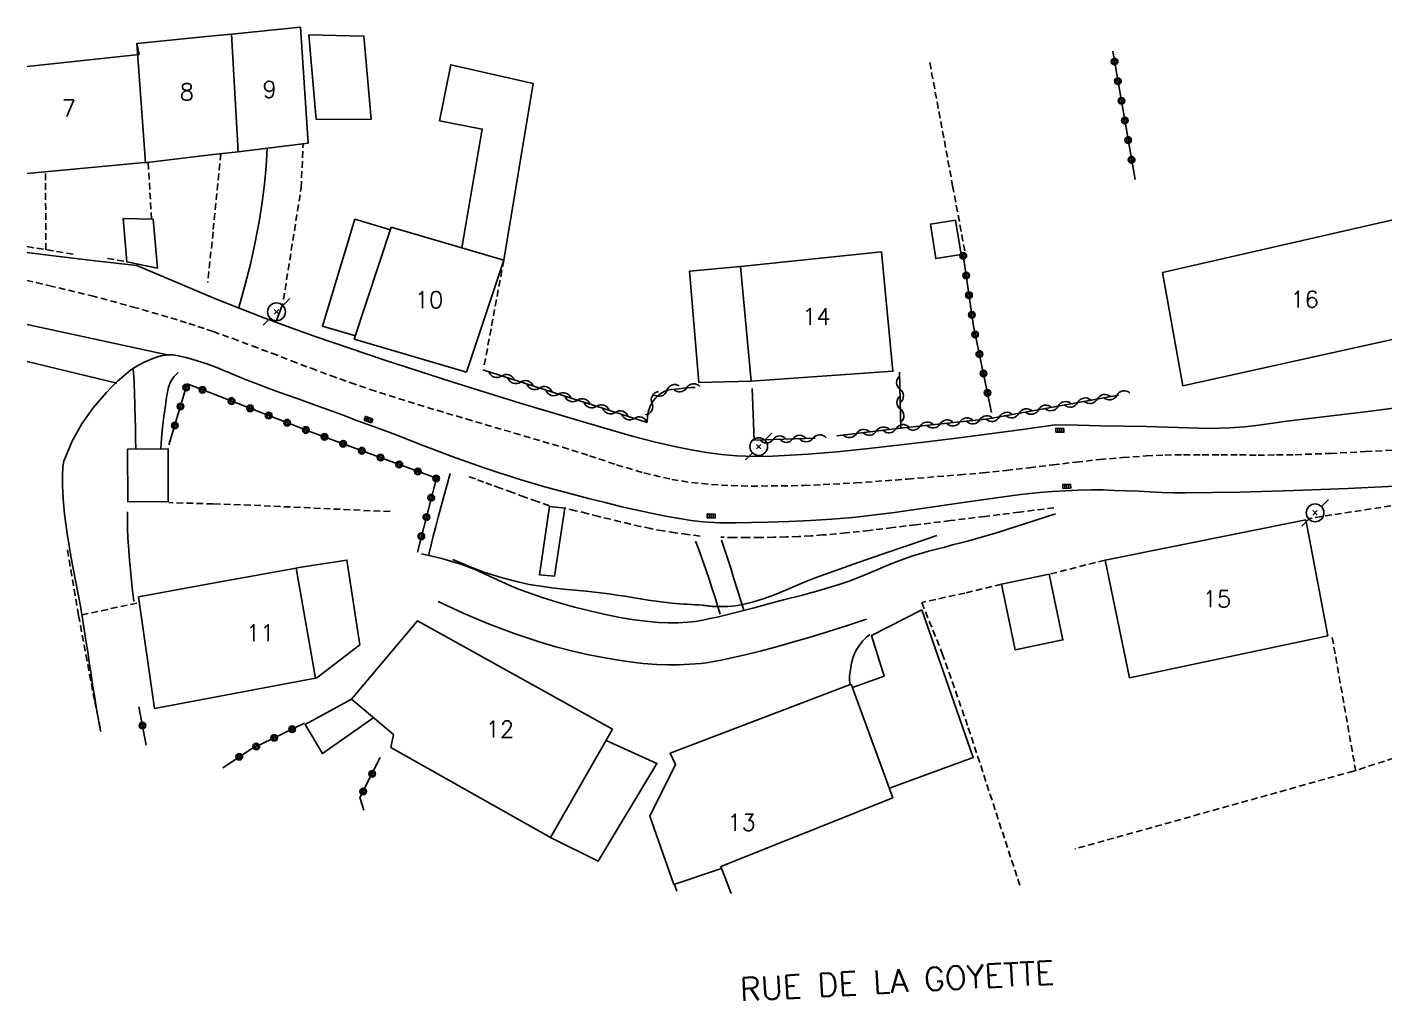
# Model space of a CAD drawing. Header units: millimetres. Extents: x 174000 to 175000, y 130000 to 130858.
# Drawn here: x 174000 to 174102.3, y 130194.9 to 130268.2 of the extents above; entities that cross this region are included whole.
import ezdxf
from ezdxf.enums import TextEntityAlignment as Align

# ---------------------------------------------------------------- set-up
doc = ezdxf.new("R2010")
doc.units = ezdxf.units.MM
doc.linetypes.add('DASHED', pattern=[0.75, 0.5, -0.25])
doc.layers.get('0').update_dxf_attribs({"linetype": 'CONTINUOUS'})
for name, color, linetype in [('W0001', 6, 'DASHED'), ('W0014', 7, 'CONTINUOUS'), ('W0017', 7, 'CONTINUOUS'), ('W0020', 2, 'CONTINUOUS'), ('W0101', 7, 'CONTINUOUS'), ('W0104', 1, 'CONTINUOUS'), ('W0105', 7, 'CONTINUOUS'), ('W0112', 1, 'DASHED'), ('W0211', 2, 'CONTINUOUS'), ('W0310', 3, 'CONTINUOUS'), ('W0322', 7, 'CONTINUOUS'), ('W0323', 7, 'CONTINUOUS'), ('W0401', 7, 'CONTINUOUS'), ('W0473', 7, 'CONTINUOUS'), ('W0989', 7, 'CONTINUOUS'), ('W0991', 7, 'CONTINUOUS'), ('W1102', 7, 'CONTINUOUS')]:
    doc.layers.add(name, color=color, linetype=linetype)
doc.styles.get("Standard").update_dxf_attribs({"font": 'romans.shx', "width": 0.85})

# ---------------------------------------------------------------- blocks, each defined once
blk = doc.blocks.new('T473')
for p, q in [((-0.166667, 0.166667), (0.166667, -0.166667)), ((-0.166667, -0.166667), (0.166667, 0.166667)), ((0.500001, 0.500001), (1.000002, 1.000002)), ((-1.000002, -1.000002), (-0.500001, -0.500001))]:
    blk.add_line(p, q)
blk.add_ellipse((0, 0), major_axis=(0.471405, 0.471405), ratio=1, start_param=5.4977871438, end_param=11.780972451)
blk = doc.blocks.new('T401')
for p, q in [((-0.3, 0.3), (0, 0.3)), ((-0.3, -0.25), (-0.3, 0.3)), ((-0.3, 0.15), (0, 0.15)), ((-0.3, 0), (0, 0)), ((0, 0.3), (0, -0.25)), ((-0.3, -0.15), (0, -0.15)), ((-0.3, -0.25), (-0.3, -0.3)), ((-0.3, -0.3), (0, -0.3)), ((0, -0.3), (0, -0.25))]:
    blk.add_line(p, q)
blk = doc.blocks.new('t310o')
at = {"color": 0, "linetype": 'Continuous'}
for centre, start, end in [((-0.5, 0.38), 216.8699, 323.1304), ((0.5, -0.37), 36.8699, 143.1303)]:
    blk.add_arc(centre, 0.625, start, end, dxfattribs=at)
blk = doc.blocks.new('t323o')
at = {"color": 0, "linetype": 'Continuous'}
for radius in [0.25, 0.15]:
    blk.add_circle((0, 0), radius, dxfattribs=at)
blk = doc.blocks.new('t322o')
at = {"color": 0, "linetype": 'Continuous'}
for radius in [0.25, 0.15]:
    blk.add_circle((0, 0), radius, dxfattribs=at)

msp = doc.modelspace()

# ---------------------------------------------------------------- linework, layer by layer
at = {"layer": 'W0001'}
for points in [[(174014, 130245.28), (174013.33, 130245.51), (174012.66, 130245.74), (174011.99, 130245.95), (174011.31, 130246.17), (174008.2, 130247.08), (174005.06, 130247.92), (174001.9, 130248.69), (174000, 130249.13)], [(174014, 130245.28), (174015.48, 130244.75), (174016.96, 130244.21), (174018.43, 130243.65), (174019.9, 130243.08), (174021.38, 130242.52), (174022.85, 130241.97), (174024.33, 130241.44), (174025.83, 130240.93), (174029.43, 130239.78), (174033.06, 130238.7), (174036.69, 130237.64), (174040.32, 130236.57), (174042.36, 130235.93), (174044.4, 130235.25), (174046.46, 130234.63), (174048.55, 130234.15), (174050.04, 130233.91), (174051.54, 130233.77), (174053.04, 130233.68), (174054.54, 130233.64), (174058.47, 130233.68), (174062.39, 130233.88), (174066.31, 130234.17), (174070.22, 130234.49), (174071.98, 130234.64), (174073.74, 130234.83), (174075.49, 130235.03), (174077.25, 130235.24), (174079.01, 130235.45), (174080.77, 130235.64), (174082.53, 130235.8), (174084.29, 130235.92), (174085.7, 130235.98), (174087.1, 130236), (174088.5, 130236.01), (174089.9, 130236), (174091.31, 130235.99), (174092.71, 130235.98), (174094.11, 130235.99), (174095.51, 130236.01), (174098.16, 130236.11), (174100.81, 130236.24), (174103.45, 130236.38)]]:
    msp.add_lwpolyline(points, dxfattribs=at)
at = {"layer": 'W0014'}
for points in [[(174008.26, 130250.26), (174005.12, 130250.6), (174001.99, 130250.98), (174000, 130251.24)], [(174014, 130247.83), (174008.26, 130250.26)], [(174077.44, 130238.27), (174074.96, 130237.91), (174072.49, 130237.58), (174070.01, 130237.26), (174067.53, 130236.96), (174065.36, 130236.7), (174063.18, 130236.45), (174061.01, 130236.23), (174058.83, 130236.06), (174057.49, 130235.98), (174056.14, 130235.9), (174054.8, 130235.88), (174053.45, 130235.92), (174052.3, 130236.02), (174051.16, 130236.17), (174050.02, 130236.37), (174048.89, 130236.59), (174047.23, 130236.98), (174045.58, 130237.41), (174043.94, 130237.88), (174042.3, 130238.36), (174037.14, 130239.9), (174031.99, 130241.49), (174026.86, 130243.15), (174021.76, 130244.88), (174019.81, 130245.58), (174017.89, 130246.3), (174015.96, 130247.05), (174014.05, 130247.81), (174014.04, 130247.82), (174014.03, 130247.82), (174014.01, 130247.83), (174014, 130247.83)], [(174005.96, 130240.66), (174006.37, 130241.12), (174006.81, 130241.55), (174007.27, 130241.96), (174007.75, 130242.34), (174008, 130242.52), (174008.27, 130242.68), (174008.54, 130242.83), (174008.82, 130242.97), (174009.23, 130243.15), (174009.66, 130243.32), (174010.1, 130243.45), (174010.56, 130243.52), (174011.03, 130243.52), (174011.5, 130243.44), (174011.96, 130243.33), (174012.4, 130243.21), (174012.81, 130243.09), (174013.21, 130242.96), (174013.61, 130242.83), (174014, 130242.68)], [(174014, 130242.68), (174014.4, 130242.52), (174014.8, 130242.36), (174015.19, 130242.2), (174015.59, 130242.03), (174015.98, 130241.87), (174016.38, 130241.7), (174016.78, 130241.54), (174017.18, 130241.39), (174018.28, 130240.98), (174019.38, 130240.58), (174020.48, 130240.18), (174021.58, 130239.78), (174022.69, 130239.38), (174023.79, 130238.98), (174024.89, 130238.57), (174026, 130238.17), (174027.19, 130237.72), (174028.38, 130237.27), (174029.56, 130236.81), (174030.75, 130236.36), (174031.94, 130235.91), (174033.14, 130235.46), (174034.34, 130235.04), (174035.54, 130234.63), (174037.21, 130234.11), (174038.9, 130233.62), (174040.59, 130233.16), (174042.28, 130232.72), (174043.54, 130232.4), (174044.8, 130232.09), (174046.07, 130231.8), (174047.34, 130231.53), (174048.23, 130231.36), (174049.13, 130231.19), (174050.02, 130231.05), (174050.93, 130230.95), (174052.14, 130230.88), (174053.35, 130230.87), (174054.56, 130230.89), (174055.77, 130230.92), (174057.38, 130230.98), (174058.99, 130231.05), (174060.59, 130231.15), (174062.2, 130231.29), (174063.24, 130231.4), (174064.28, 130231.52), (174065.32, 130231.66), (174066.36, 130231.81), (174067.39, 130231.96), (174068.43, 130232.11), (174069.47, 130232.26), (174070.51, 130232.4), (174071.94, 130232.6), (174073.37, 130232.81), (174074.81, 130233), (174076.25, 130233.15), (174077.22, 130233.23), (174078.2, 130233.29), (174079.17, 130233.33), (174080.15, 130233.35), (174081.04, 130233.35), (174081.93, 130233.32), (174082.81, 130233.29), (174083.7, 130233.25), (174084.59, 130233.2), (174085.47, 130233.16), (174086.36, 130233.14), (174087.25, 130233.13), (174091.33, 130233.18), (174095.41, 130233.3), (174099.48, 130233.47), (174103.56, 130233.66)], [(174103.29, 130239.57), (174101.19, 130239.3), (174099.09, 130239.04), (174096.98, 130238.79), (174094.88, 130238.53), (174093.82, 130238.39), (174092.76, 130238.24), (174091.69, 130238.11), (174090.62, 130238.02), (174089.04, 130237.99), (174087.46, 130238.02), (174085.89, 130238.08), (174084.32, 130238.12), (174082.6, 130238.15), (174080.88, 130238.19), (174079.16, 130238.23), (174077.44, 130238.27)]]:
    msp.add_lwpolyline(points, dxfattribs=at)
at = {"layer": 'W0017'}
for points in [[(174015.94, 130247.09), (174016.4, 130248.73), (174016.82, 130250.37), (174017.18, 130252.03), (174017.49, 130253.7), (174017.7, 130255.04), (174017.87, 130256.39), (174018, 130257.74), (174018.09, 130259.1)], [(174019.26, 130247.4), (174018.75, 130246.03)], [(174008.19, 130236.43), (174008.17, 130237.23), (174008.15, 130238.02), (174008.13, 130238.81), (174008.11, 130239.6), (174008.1, 130240), (174008.09, 130240.4), (174008.08, 130240.8), (174008.07, 130241.2), (174008.05, 130241.52), (174008.03, 130241.84), (174008.01, 130242.16), (174007.99, 130242.48)], [(174010.06, 130236.45), (174010.11, 130237.26), (174010.19, 130238.08), (174010.29, 130238.89), (174010.42, 130239.7), (174010.48, 130240.16), (174010.55, 130240.63), (174010.65, 130241.09), (174010.83, 130241.54), (174010.94, 130241.73), (174011.07, 130241.9), (174011.22, 130242.05), (174011.38, 130242.19)], [(174054.76, 130237.1), (174054.61, 130241)], [(174005.53, 130215.17), (174005.21, 130217.02), (174005.07, 130217.85), (174004.93, 130218.68), (174004.81, 130219.51), (174004.68, 130220.35), (174004.56, 130221.18), (174004.43, 130222.01), (174004.3, 130222.85), (174004.16, 130223.68), (174004.01, 130224.59), (174003.84, 130225.5), (174003.67, 130226.41), (174003.49, 130227.32), (174003.32, 130228.23), (174003.16, 130229.14), (174003.01, 130230.06), (174002.88, 130230.97), (174002.81, 130231.54), (174002.76, 130232.11), (174002.72, 130232.68), (174002.69, 130233.25), (174002.67, 130233.58), (174002.66, 130233.9), (174002.65, 130234.23), (174002.66, 130234.56), (174002.67, 130234.7), (174002.68, 130234.83), (174002.68, 130234.97), (174002.69, 130235.11), (174002.71, 130235.24), (174002.73, 130235.38), (174002.77, 130235.52), (174002.81, 130235.65), (174003.39, 130237.02), (174004.11, 130238.33), (174004.97, 130239.55), (174005.96, 130240.66)], [(174031.86, 130234.58), (174031.63, 130233.77), (174031.4, 130232.95), (174031.18, 130232.13), (174030.96, 130231.31), (174030.77, 130230.59), (174030.59, 130229.86), (174030.41, 130229.13), (174030.24, 130228.4)], [(174029.7, 130228.53), (174030.47, 130228.37), (174031.23, 130228.18), (174031.99, 130227.97), (174032.73, 130227.73), (174033.35, 130227.5), (174033.96, 130227.25), (174034.56, 130226.98), (174035.16, 130226.71), (174035.76, 130226.43), (174036.36, 130226.16), (174036.96, 130225.9), (174037.58, 130225.67), (174038.79, 130225.25), (174040, 130224.87), (174041.23, 130224.52), (174042.47, 130224.21), (174043.55, 130223.97), (174044.64, 130223.75), (174045.73, 130223.57), (174046.83, 130223.44), (174047.56, 130223.38), (174048.3, 130223.35), (174049.03, 130223.35), (174049.77, 130223.39), (174050.32, 130223.45), (174050.88, 130223.55), (174051.42, 130223.66), (174051.97, 130223.78), (174052.87, 130223.99), (174053.77, 130224.22), (174054.66, 130224.46), (174055.56, 130224.7), (174056.98, 130225.07), (174058.4, 130225.43), (174059.82, 130225.82), (174061.23, 130226.25), (174061.92, 130226.49), (174062.61, 130226.75), (174063.29, 130227.03), (174063.96, 130227.31), (174064.64, 130227.6), (174065.32, 130227.88), (174066.01, 130228.14), (174066.7, 130228.38), (174067.3, 130228.57), (174067.9, 130228.74), (174068.5, 130228.9), (174069.11, 130229.05), (174069.71, 130229.21), (174070.32, 130229.36), (174070.92, 130229.52), (174071.52, 130229.69), (174073.02, 130230.13), (174074.5, 130230.59), (174075.98, 130231.07), (174077.46, 130231.55)], [(174052.19, 130223.99), (174051.99, 130224.66), (174051.79, 130225.32), (174051.58, 130225.98), (174051.36, 130226.64), (174051.12, 130227.35), (174050.87, 130228.07), (174050.61, 130228.78), (174050.35, 130229.49)], [(174052.31, 130229.57), (174052.48, 130229.04), (174052.65, 130228.51), (174052.82, 130227.99), (174052.99, 130227.46), (174053.24, 130226.67), (174053.49, 130225.87), (174053.74, 130225.08), (174053.98, 130224.29)], [(174030.96, 130224.94), (174032.84, 130224.08), (174034.75, 130223.28), (174036.69, 130222.55), (174038.64, 130221.89), (174039.82, 130221.54), (174041, 130221.23), (174042.19, 130220.96), (174043.39, 130220.72), (174044.39, 130220.55), (174045.4, 130220.4), (174046.4, 130220.29), (174047.42, 130220.21), (174048.25, 130220.19), (174049.09, 130220.19), (174049.92, 130220.22), (174050.76, 130220.29), (174051.31, 130220.36), (174051.86, 130220.45), (174052.4, 130220.56), (174052.94, 130220.68), (174054.08, 130220.94), (174055.21, 130221.22), (174056.34, 130221.52), (174057.47, 130221.84), (174058.91, 130222.25), (174060.35, 130222.69), (174061.79, 130223.14), (174063.21, 130223.61)]]:
    msp.add_lwpolyline(points, dxfattribs=at)
at = {"layer": 'W0020'}
for points in [[(174000, 130245.81), (174010.68, 130243.5)], [(174006.75, 130241.4), (174000, 130243.04)]]:
    msp.add_lwpolyline(points, dxfattribs=at)
at = {"layer": 'W0101'}
for points in [[(174014, 130267.55), (174015.38, 130267.69)], [(174015.38, 130267.69), (174020.59, 130268.21), (174021.17, 130259.47)], [(174008.43, 130266.16), (174008.26, 130266.98), (174014, 130267.55)], [(174008.26, 130266.98), (174008.92, 130258)], [(174000, 130265.26), (174008.43, 130266.16)], [(174021.17, 130259.47), (174015.9, 130258.83)], [(174014, 130258.61), (174008.84, 130257.99)], [(174015.9, 130258.83), (174014, 130258.61)], [(174008.84, 130257.99), (174008.84, 130258.01), (174000, 130257.19)], [(174106.55, 130247.78), (174106.9, 130245.59), (174087.04, 130241.2), (174085.52, 130249.73), (174105.17, 130254.22)], [(174024.64, 130244.71), (174027.43, 130253.14), (174035.91, 130250.67), (174033.1, 130242.22)], [(174054.54, 130241.55), (174065.21, 130242.3), (174064.36, 130251.28), (174053.73, 130250.19)], [(174053.73, 130250.19), (174054.54, 130241.55)], [(174024.64, 130244.71), (174033.1, 130242.22)], [(174013.99, 130226.32), (174020.27, 130227.47)], [(174020.27, 130227.47), (174021.73, 130219.18)], [(174008.38, 130225.29), (174013.99, 130226.32)], [(174009.59, 130216.88), (174008.38, 130225.29)], [(174013.99, 130217.72), (174021.73, 130219.18)], [(174062.07, 130218.73), (174048.43, 130213.52), (174048.84, 130212.66), (174046.9, 130208.77), (174048.72, 130203.64), (174048.75, 130203.63), (174048.94, 130203.12)], [(174053.02, 130202.96), (174052.24, 130204.99), (174065.2, 130210.16), (174062.07, 130218.73)], [(174009.59, 130216.88), (174013.99, 130217.72)]]:
    msp.add_lwpolyline(points, dxfattribs=at)
for points in [[(174096.31, 130231.09), (174081.19, 130228.07), (174083.03, 130219.2), (174097.96, 130222.37)], [(174044.1, 130215.34), (174029.39, 130223.49), (174024.44, 130217.6), (174027.59, 130214.93), (174027.38, 130213.96), (174039.42, 130207.18)]]:
    msp.add_lwpolyline(points, close=True, dxfattribs=at)
at = {"layer": 'W0104'}
for points in [[(174021.76, 130261.26), (174021.22, 130267.63), (174025.37, 130267.54), (174025.9, 130261.28)], [(174009.83, 130250.07), (174007.51, 130250.53), (174007.22, 130253.8), (174009.49, 130253.75)], [(174069.92, 130253.68), (174070.34, 130251.08), (174068.44, 130250.78), (174068.03, 130253.38), (174069.92, 130253.68)], [(174010.63, 130232.48), (174010.61, 130236.45), (174007.56, 130236.43), (174007.58, 130232.46), (174010.63, 130232.48)], [(174076.98, 130227), (174073.39, 130226.25), (174074.42, 130221.31), (174078.01, 130222.06), (174076.98, 130227)]]:
    msp.add_lwpolyline(points, close=True, dxfattribs=at)
for points in [[(174032.75, 130251.59), (174034.28, 130260.53), (174031.06, 130261.16), (174031.91, 130265.38), (174038.11, 130263.97), (174035.91, 130250.67)], [(174022.24, 130245.68), (174024.69, 130253.75), (174027.36, 130252.95)], [(174053.73, 130250.19), (174049.88, 130249.83), (174050.59, 130241.45)], [(174022.24, 130245.68), (174024.72, 130244.95)], [(174050.59, 130241.45), (174054.54, 130241.55)], [(174020.47, 130227.51), (174020.46, 130227.51), (174024.08, 130228.07), (174025.05, 130221.69), (174021.83, 130219.2), (174021.82, 130219.2)], [(174020.27, 130227.47), (174020.47, 130227.51)], [(174062.17, 130218.46), (174064.55, 130219.32), (174063.6, 130222.4), (174067.38, 130224.31), (174071.26, 130213.21), (174064.94, 130210.89)], [(174021.73, 130219.18), (174021.83, 130219.2)], [(174024.44, 130217.6), (174020.93, 130215.68), (174022.24, 130213.5), (174026.1, 130216.2)], [(174043.6, 130214.49), (174047.44, 130212.75), (174043.01, 130205.39), (174039.42, 130207.18)], [(174048.72, 130203.64), (174052.3, 130204.84)]]:
    msp.add_lwpolyline(points, dxfattribs=at)
at = {"layer": 'W0105'}
msp.add_lwpolyline([(174039.35, 130232.11), (174038.6, 130226.95), (174039.71, 130226.85), (174040.49, 130231.97)], close=True, dxfattribs=at)
at = {"layer": 'W0112'}
for points in [[(174067.99, 130265.54), (174069.71, 130256.27), (174070.65, 130251.21)], [(174019.31, 130247.69), (174020.64, 130256.12), (174020.79, 130259.42)], [(174014.6, 130258.68), (174014, 130252.79)], [(174009.37, 130253.75), (174009.11, 130258.02)], [(174001.4, 130251.45), (174001.39, 130257.32)], [(174014, 130252.79), (174013.61, 130248.98)], [(174000, 130251.68), (174003.49, 130251.11)], [(174006.05, 130250.79), (174007.51, 130250.55)], [(174035.9, 130250.64), (174034.4, 130242.6)], [(174039.35, 130232.16), (174038.42, 130232.49), (174037.49, 130232.82), (174036.56, 130233.16), (174035.64, 130233.49), (174035.01, 130233.72), (174034.39, 130233.95), (174033.77, 130234.18), (174033.14, 130234.41)], [(174014, 130232.3), (174010.66, 130232.4)], [(174027.33, 130231.72), (174016.81, 130232.21), (174014, 130232.3)], [(174050.69, 130229.88), (174049.76, 130230), (174048.83, 130230.13), (174047.9, 130230.27), (174046.98, 130230.44), (174046.21, 130230.6), (174045.45, 130230.77), (174044.69, 130230.96), (174043.93, 130231.14), (174043.05, 130231.35), (174042.18, 130231.57), (174041.31, 130231.79), (174040.44, 130232.01)], [(174077.34, 130232.01), (174074.74, 130231.68), (174072.14, 130231.36), (174069.54, 130231.04), (174066.94, 130230.73), (174065.2, 130230.52), (174063.45, 130230.31), (174061.7, 130230.11), (174059.94, 130229.96), (174059.02, 130229.89), (174058.09, 130229.84), (174057.16, 130229.81), (174056.23, 130229.79), (174055.24, 130229.77), (174054.25, 130229.76), (174053.25, 130229.77), (174052.26, 130229.79)], [(174108.26, 130224.43), (174107.75, 130225.62), (174107.07, 130225.45), (174104.19, 130232.38), (174096.46, 130231.19)], [(174003.87, 130223.9), (174003.03, 130228.86)], [(174081.19, 130228.07), (174076.98, 130227)], [(174073.39, 130226.25), (174070.63, 130225.59), (174067.38, 130224.87)], [(174008.27, 130224.82), (174003.87, 130223.9), (174005.09, 130217.4), (174005.56, 130215.16)], [(174067.38, 130224.87), (174068.93, 130221.04), (174070.89, 130215.44), (174074.77, 130203.57)], [(174063.48, 130222.47), (174063.19, 130222.23), (174062.93, 130221.96), (174062.69, 130221.67), (174062.49, 130221.35), (174062.32, 130221.03), (174062.19, 130220.68), (174062.1, 130220.33), (174062.03, 130219.97), (174061.98, 130219.66), (174061.95, 130219.34), (174061.95, 130219.02), (174061.98, 130218.7)], [(174098.3, 130222.25), (174100.07, 130212.17)], [(174112.23, 130216.12), (174099.9, 130212.17), (174078.91, 130206.31)]]:
    msp.add_lwpolyline(points, dxfattribs=at)
at = {"layer": 'W0211'}
for points in [[(174008.04, 130224.94), (174007.91, 130225.98), (174007.8, 130227.03), (174007.7, 130228.08), (174007.63, 130229.13), (174007.59, 130229.77), (174007.57, 130230.41), (174007.56, 130231.06), (174007.56, 130231.7)], [(174032.05, 130228.11), (174033.25, 130227.6), (174034.47, 130227.14), (174035.71, 130226.75), (174036.97, 130226.42), (174037.82, 130226.24), (174038.68, 130226.1), (174039.53, 130225.98), (174040.39, 130225.89), (174041.25, 130225.81), (174042.11, 130225.72), (174042.97, 130225.63), (174043.83, 130225.52), (174044.42, 130225.43), (174045.01, 130225.34), (174045.6, 130225.25), (174046.19, 130225.15), (174046.78, 130225.06), (174047.37, 130224.97), (174047.96, 130224.89), (174048.55, 130224.82), (174048.84, 130224.79), (174049.13, 130224.77), (174049.43, 130224.75), (174049.72, 130224.74), (174050.01, 130224.73), (174050.3, 130224.71), (174050.59, 130224.7), (174050.88, 130224.67), (174050.98, 130224.66), (174051.09, 130224.65), (174051.19, 130224.63), (174051.29, 130224.62), (174051.39, 130224.6), (174051.5, 130224.59), (174051.6, 130224.58), (174051.7, 130224.58), (174052.26, 130224.57), (174052.81, 130224.58), (174053.36, 130224.63), (174053.91, 130224.72), (174054.72, 130224.92), (174055.51, 130225.17), (174056.3, 130225.46), (174057.07, 130225.77), (174057.83, 130226.1), (174058.59, 130226.42), (174059.36, 130226.73), (174060.14, 130227.02), (174062.23, 130227.76), (174064.32, 130228.49), (174066.42, 130229.2), (174068.52, 130229.91)]]:
    msp.add_lwpolyline(points, dxfattribs=at)
at = {"layer": 'W0310'}
for points in [[(174034.31, 130242.39), (174046.69, 130238.44)], [(174065.71, 130242.22), (174065.81, 130237.95)], [(174046.69, 130238.46), (174046.72, 130238.89), (174046.81, 130239.31), (174046.96, 130239.71), (174047.17, 130240.08), (174047.34, 130240.29), (174047.53, 130240.48), (174047.74, 130240.63), (174047.97, 130240.76), (174048.25, 130240.86), (174048.54, 130240.92), (174048.83, 130240.95), (174049.11, 130240.98), (174049.41, 130241.02), (174049.72, 130241.04), (174050.02, 130241.07), (174050.32, 130241.08)], [(174065.78, 130238), (174072.4, 130238.7), (174082.21, 130240.5)], [(174060.98, 130237.42), (174065.78, 130238)], [(174054.68, 130237.1), (174059.36, 130237.25)]]:
    msp.add_lwpolyline(points, dxfattribs=at)
at = {"layer": 'W0322'}
msp.add_lwpolyline([(174008.97, 130214.14), (174008.4, 130217.02)], dxfattribs=at)
at = {"layer": 'W0323'}
for points in [[(174081.77, 130266.4), (174083.45, 130256.75)], [(174070.48, 130251.21), (174071.28, 130245.68), (174072.64, 130239.19)], [(174014, 130240.59), (174012.06, 130241.34), (174010.68, 130236.76)], [(174029.39, 130228.67), (174030.82, 130234.24), (174021.42, 130237.71), (174014, 130240.59)], [(174014.73, 130212.42), (174016.89, 130213.84), (174020.88, 130215.78)], [(174025.37, 130209.24), (174025.07, 130210.18), (174026.6, 130213.19)]]:
    msp.add_lwpolyline(points, dxfattribs=at)
at = {"layer": 'W1102'}
msp.add_lwpolyline([(174015.9, 130258.83), (174015.38, 130267.69)], dxfattribs=at)

# ---------------------------------------------------------------- block references
at = {"layer": 'W0310'}
for p, rotation in [((174035.74, 130241.93), 342.3082329105815), ((174037.16, 130241.47), 342.3082329105815), ((174038.59, 130241.02), 342.3082329105815), ((174040.02, 130240.56), 342.3082329105815), ((174048.18, 130240.84), 19.95712445940957), ((174049.67, 130241.04), 5.357234437680469), ((174065.74, 130240.95), 271.3019450421013), ((174041.45, 130240.11), 342.3082329105815), ((174042.88, 130239.65), 342.3082329105815), ((174047.07, 130239.89), 60.97982458202189), ((174065.77, 130239.45), 271.3019450421013), ((174077.66, 130239.66), 10.3546340583165), ((174079.13, 130239.93), 10.3546340583165), ((174080.61, 130240.2), 10.3546340583165), ((174082.08, 130240.47), 10.3546340583165), ((174044.31, 130239.19), 342.3082329105815), ((174045.74, 130238.74), 342.3082329105815), ((174071.75, 130238.63), 6.063624144933224), ((174073.23, 130238.85), 10.3546340583165), ((174074.71, 130239.12), 10.3546340583165), ((174076.18, 130239.39), 10.3546340583165), ((174062.47, 130237.6), 6.911234252159746), ((174063.96, 130237.78), 6.911234252159746), ((174065.45, 130237.96), 6.911234252159746), ((174067.27, 130238.16), 6.063624144933224), ((174068.76, 130238.32), 6.063624144933224), ((174070.26, 130238.47), 6.063624144933224), ((174056.18, 130237.15), 1.780644032007878), ((174057.68, 130237.2), 1.780644032007878), ((174059.18, 130237.24), 1.780644032007878)]:
    msp.add_blockref('t310o', p, dxfattribs=dict(at, rotation=rotation))
at = {"layer": 'W0322', "rotation": 101.164884018811}
msp.add_blockref('t322o', (174008.68, 130215.61), dxfattribs=at)
at = {"layer": 'W0323'}
for p, rotation in [((174081.91, 130265.62), 279.8530806277226), ((174082.16, 130264.14), 279.8530806277226), ((174082.42, 130262.67), 279.8530806277226), ((174082.68, 130261.19), 279.8530806277226), ((174082.93, 130259.71), 279.8530806277226), ((174083.19, 130258.23), 279.8530806277226), ((174070.51, 130250.99), 278.2356215963503), ((174070.73, 130249.51), 278.2356215963503), ((174070.94, 130248.02), 278.2356215963503), ((174071.16, 130246.54), 278.2356215963503), ((174071.41, 130245.06), 281.8024364786201), ((174071.72, 130243.59), 281.8024364786201), ((174072.03, 130242.12), 281.8024364786201), ((174011.98, 130241.07), 253.2173574925447), ((174013.2, 130240.9), 158.7638240049413), ((174015.4, 130240.05), 158.763824004726), ((174072.33, 130240.66), 281.8024364786201), ((174011.55, 130239.64), 253.2173574925447), ((174016.8, 130239.5), 158.763824004726), ((174018.19, 130238.96), 158.763824004726), ((174011.12, 130238.2), 253.2173574925447), ((174019.59, 130238.42), 158.763824004726), ((174020.99, 130237.87), 158.763824004726), ((174022.4, 130237.35), 159.7682990995495), ((174023.8, 130236.83), 159.7682990995495), ((174025.21, 130236.31), 159.7682990995495), ((174026.62, 130235.79), 159.7682990995495), ((174028.03, 130235.27), 159.7682990995495), ((174029.43, 130234.75), 159.7682990995495), ((174030.81, 130234.22), 75.61260696763442), ((174030.44, 130232.77), 75.61260696763442), ((174030.07, 130231.31), 75.61260696763442), ((174029.69, 130229.86), 75.61260696763442), ((174019.96, 130215.33), 25.86635503548641), ((174018.61, 130214.68), 25.86635503548641), ((174015.98, 130213.25), 33.35149873064448), ((174017.26, 130214.02), 25.86635503548641), ((174025.99, 130211.97), 63.0664867973191), ((174025.31, 130210.64), 63.0664867973191)]:
    msp.add_blockref('t323o', p, dxfattribs=dict(at, rotation=rotation))
at = {"layer": 'W0401'}
for p, rotation in [((174025.66, 130238.51), 249.8435355189239), ((174077.78, 130238), 88.64335982305006), ((174078.31, 130233.47), 272.6836402921224), ((174051.51, 130231.24), 266.7142803537739)]:
    msp.add_blockref('T401', p, dxfattribs=dict(at, rotation=rotation))
at = {"layer": 'W0473'}
for p in [(174018.78, 130246.77), (174055.1, 130236.62), (174097.01, 130231.63)]:
    msp.add_blockref('T473', p, dxfattribs=at)

# ---------------------------------------------------------------- texts
at = {"layer": 'W0989'}
msp.add_text('RUE DE LA GOYETTE', height=1.75, rotation=3.1284, dxfattribs=at).set_placement((174053.74, 130194.85))
at = {"layer": 'W0991'}
for s, p in [('8', (174012.03, 130263.34)), ('9', (174018.26, 130263.52)), ('7', (174003.15, 130262.12)), ('10', (174030.27, 130247.68)), ('16', (174096.22, 130247.71)), ('14', (174059.45, 130246.42)), ('15', (174089.62, 130225.15)), ('11', (174017.56, 130222.59)), ('12', (174035.61, 130215.33)), ('13', (174053.81, 130208.31))]:
    msp.add_text(s, height=1.25, dxfattribs=at).set_placement(p, align=Align.MIDDLE_CENTER)

doc.saveas('drawing.dxf')
